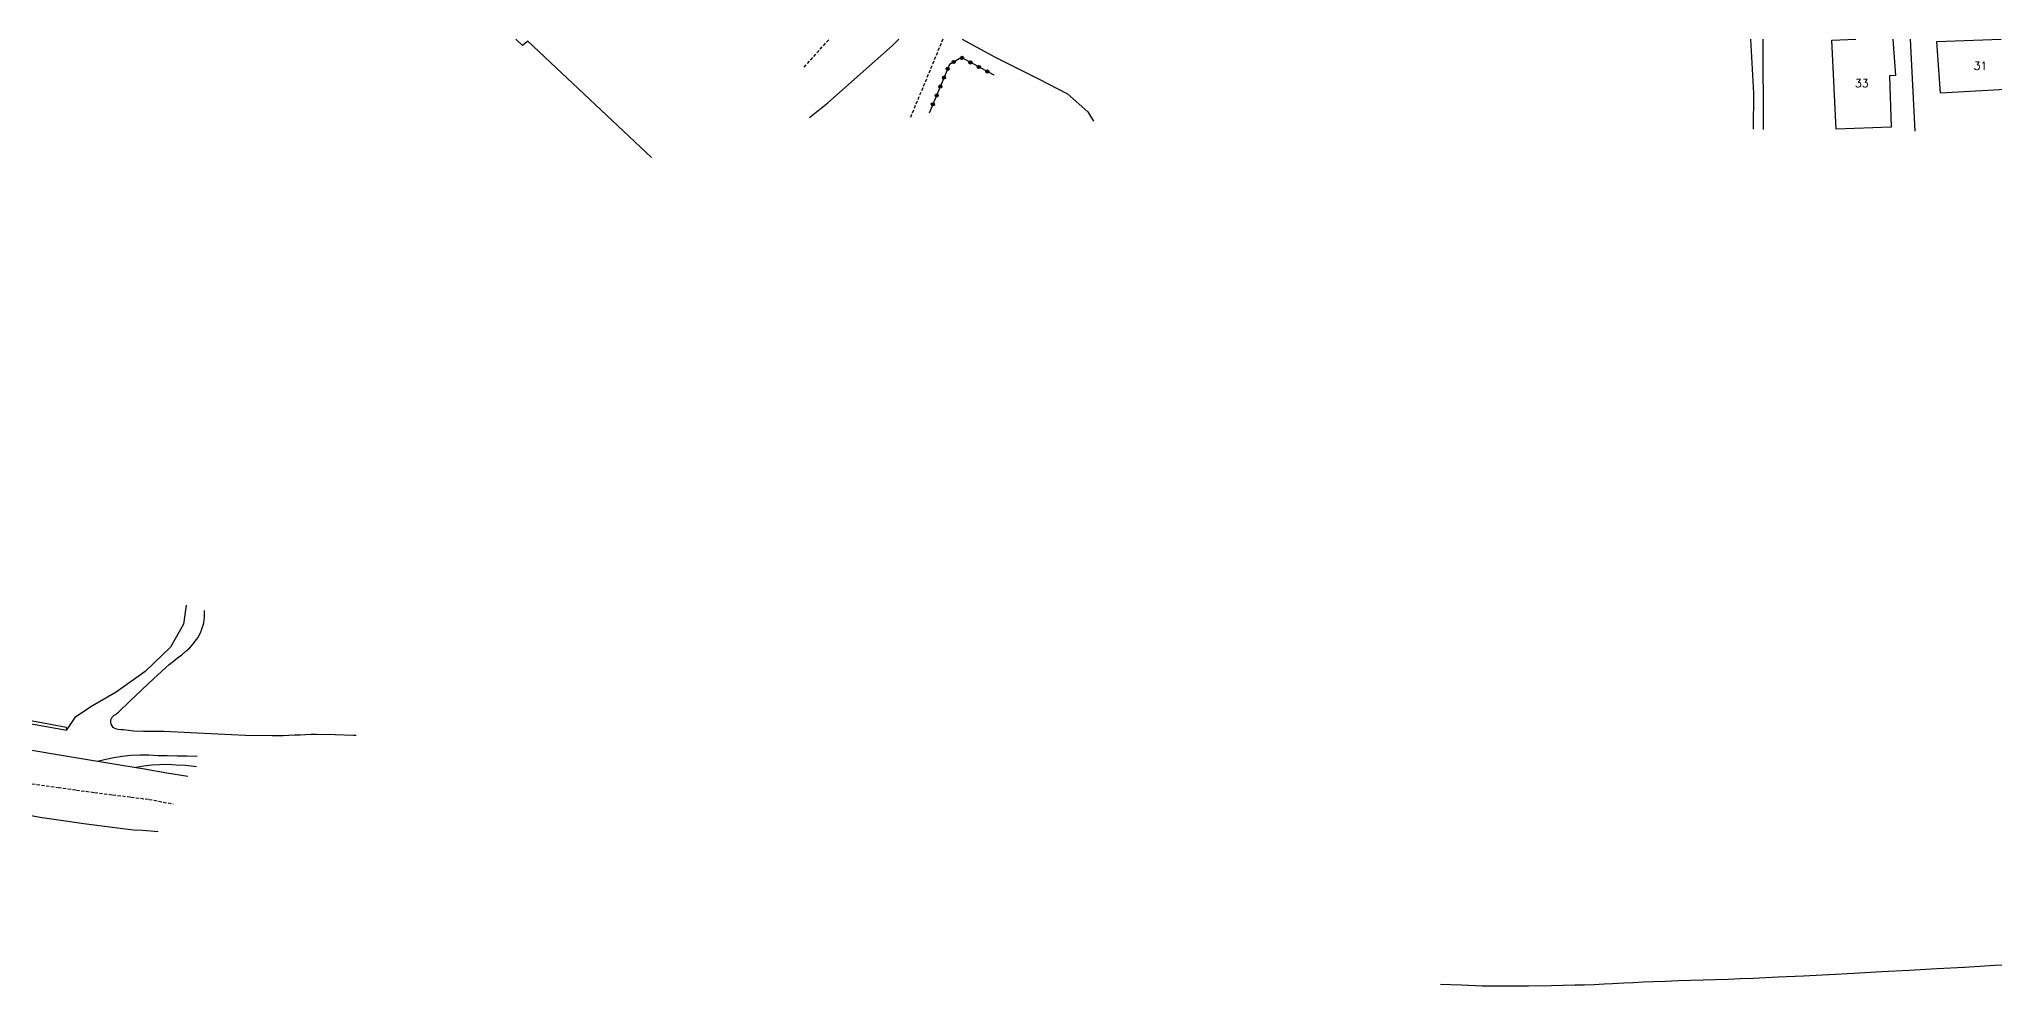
# Model space of a CAD drawing. Header units: millimetres. Extents: x 150997 to 152001, y 151999 to 153001.
# Drawn here: x 151433.1 to 151738.7, y 152852.1 to 153000 of the extents above; entities that cross this region are included whole.
import ezdxf
from ezdxf.enums import TextEntityAlignment as Align

# ---------------------------------------------------------------- set-up
doc = ezdxf.new("R2010")
doc.units = ezdxf.units.MM
doc.linetypes.add('DASHED', pattern=[0.75, 0.5, -0.25])
doc.layers.get('0').update_dxf_attribs({"linetype": 'CONTINUOUS'})
for name, color, linetype in [('W0001', 6, 'DASHED'), ('W0008', 7, 'CONTINUOUS'), ('W0014', 7, 'CONTINUOUS'), ('W0017', 7, 'CONTINUOUS'), ('W0051', 7, 'CONTINUOUS'), ('W0101', 7, 'CONTINUOUS'), ('W0112', 1, 'DASHED'), ('W0211', 2, 'CONTINUOUS'), ('W0300', 7, 'CONTINUOUS'), ('W0323', 7, 'CONTINUOUS'), ('W0330', 7, 'CONTINUOUS'), ('W0402', 7, 'CONTINUOUS'), ('W0991', 7, 'CONTINUOUS')]:
    doc.layers.add(name, color=color, linetype=linetype)
doc.styles.get("Standard").update_dxf_attribs({"font": 'romans.shx', "width": 0.85})

# ---------------------------------------------------------------- blocks, each defined once
blk = doc.blocks.new('t323o')
at = {"color": 0, "linetype": 'Continuous'}
for radius in [0.25, 0.15]:
    blk.add_circle((0, 0), radius, dxfattribs=at)

msp = doc.modelspace()

# ---------------------------------------------------------------- linework, layer by layer
at = {"layer": 'W0001'}
msp.add_lwpolyline([(151426.22, 152884.85), (151431.98, 152883.69), (151436.11, 152883.1), (151438.94, 152882.71), (151441.78, 152882.33), (151444.62, 152881.97), (151447.46, 152881.61), (151450.3, 152881.25), (151454.03, 152880.54)], dxfattribs=at)
at = {"layer": 'W0008'}
for points in [[(151456.34, 152884.83), (151453.07, 152885.37), (151449.56, 152885.97), (151446.05, 152886.56), (151445.1, 152886.72), (151444.16, 152886.87), (151443.21, 152887.03), (151442.26, 152887.18), (151441.31, 152887.33), (151440.36, 152887.49), (151439.41, 152887.64), (151438.47, 152887.8), (151435.69, 152888.27), (151432.91, 152888.74), (151430.13, 152889.22), (151427.46, 152889.73), (151427, 152889.81)], [(151652.06, 152852.39), (151655.33, 152852.28), (151658.56, 152852.13), (151662.17, 152852.12), (151665.79, 152852.14), (151669.41, 152852.18), (151673.02, 152852.26), (151674.55, 152852.3), (151676.08, 152852.36), (151677.61, 152852.43), (151678.93, 152852.5), (151680.68, 152852.59), (151682.21, 152852.66), (151683.74, 152852.74), (151685.27, 152852.8), (151687.22, 152852.88), (151689.17, 152852.94), (151691.12, 152853.01), (151693.07, 152853.07), (151695.02, 152853.13), (151696.98, 152853.19), (151698.93, 152853.26), (151700.88, 152853.34), (151704.82, 152853.52), (151708.77, 152853.71), (151712.71, 152853.91), (151716.65, 152854.12), (151720.97, 152854.35), (151725.3, 152854.58), (151729.62, 152854.82), (151733.94, 152855.06), (151736.29, 152855.2), (151738.64, 152855.34), (151740.99, 152855.48)]]:
    msp.add_lwpolyline(points, dxfattribs=at)
at = {"layer": 'W0014'}
msp.add_lwpolyline([(151425.44, 152879.9), (151429.84, 152879.08), (151433.59, 152878.43), (151436.84, 152877.95), (151440.09, 152877.49), (151443.34, 152877.05), (151446.6, 152876.64), (151447.85, 152876.52), (151449.23, 152876.42), (151450.55, 152876.33), (151451.73, 152876.26)], dxfattribs=at)
at = {"layer": 'W0017'}
for points in [[(151553.47, 152987.74), (151556.32, 152990.06), (151566.43, 152999.03), (151567.41, 153000)], [(151577.33, 153000), (151582.39, 152997.25), (151589.25, 152993.8), (151593.77, 152991.48), (151596.96, 152988.63), (151597.84, 152987.19)], [(151456.1, 152911.57), (151455.68, 152908.64), (151453.65, 152905.05), (151449.7, 152901.21), (151445.17, 152897.99), (151441.43, 152895.87), (151438.67, 152894.04), (151437.73, 152892.62), (151437.45, 152892.17)]]:
    msp.add_lwpolyline(points, dxfattribs=at)
at = {"layer": 'W0051'}
for points in [[(151442.23, 152887.24), (151443.51, 152887.55), (151444.8, 152887.81), (151446.1, 152888), (151447.42, 152888.14), (151448.84, 152888.2), (151450.26, 152888.19), (151451.69, 152888.13), (151453.11, 152888.08), (151454.68, 152888.03), (151456.24, 152888.05), (151457.82, 152887.99)], [(151457.68, 152886.35), (151456.05, 152886.52), (151454.54, 152886.62), (151453.14, 152886.69), (151451.91, 152886.67), (151450.69, 152886.59), (151449.47, 152886.45), (151448.26, 152886.25)]]:
    msp.add_lwpolyline(points, dxfattribs=at)
at = {"layer": 'W0101'}
for points in [[(151528.8, 152981.5), (151509.44, 152999.67), (151508.63, 152999.01), (151507.57, 153000)], [(151713.2, 152999.83), (151716.92, 153000)], [(151722.73, 153000), (151723.15, 152994.31), (151722.18, 152994.28), (151722.45, 152986.25), (151713.87, 152985.95), (151713.2, 152999.83)], [(151729.62, 152999.65), (151739.64, 153000)], [(151742.79, 153000), (151743.11, 152992.28), (151730.18, 152991.56), (151729.62, 152999.65)]]:
    msp.add_lwpolyline(points, dxfattribs=at)
at = {"layer": 'W0112'}
for points in [[(151552.64, 152995.62), (151556.55, 153000)], [(151574.31, 153000), (151569.15, 152987.55)]]:
    msp.add_lwpolyline(points, dxfattribs=at)
at = {"layer": 'W0211'}
msp.add_lwpolyline([(151482.65, 152891.23), (151482.24, 152891.25), (151479.37, 152891.33), (151476.49, 152891.36), (151475.62, 152891.36), (151474.75, 152891.34), (151473.88, 152891.3), (151473.01, 152891.26), (151472.14, 152891.23), (151471.26, 152891.19), (151470.39, 152891.17), (151469.52, 152891.17), (151465.28, 152891.25), (151461.05, 152891.43), (151456.82, 152891.64), (151452.58, 152891.83), (151451.01, 152891.87), (151449.43, 152891.87), (151447.85, 152891.92), (151446.28, 152892.09), (151445.9, 152892.12), (151445.48, 152892.16), (151445.06, 152892.26), (151444.7, 152892.49), (151444.5, 152892.74), (151444.36, 152893.02), (151444.3, 152893.34), (151444.33, 152893.66), (151444.41, 152893.88), (151444.53, 152894.07), (151444.68, 152894.24), (151444.85, 152894.38), (151445.02, 152894.51), (151445.19, 152894.62), (151445.36, 152894.75), (151445.52, 152894.89), (151447.32, 152896.64), (151449.15, 152898.38), (151450.98, 152900.09), (151452.83, 152901.8), (151453.45, 152902.34), (151454.08, 152902.85), (151454.73, 152903.35), (151455.38, 152903.85), (151456.02, 152904.38), (151456.63, 152904.94), (151457.2, 152905.54), (151457.71, 152906.2), (151457.93, 152906.55), (151458.13, 152906.91), (151458.31, 152907.29), (151458.47, 152907.67), (151458.6, 152908.06), (151458.72, 152908.45), (151458.82, 152908.85), (151458.9, 152909.26), (151458.95, 152909.64), (151458.96, 152910.02), (151458.95, 152910.4), (151458.92, 152910.74)], dxfattribs=at)
at = {"layer": 'W0300'}
for points in [[(151702.39, 153000), (151702.49, 152985.89)], [(151725.44, 153000), (151726.17, 152985.6)]]:
    msp.add_lwpolyline(points, dxfattribs=at)
at = {"layer": 'W0323'}
msp.add_lwpolyline([(151582.31, 152994.38), (151577.2, 152997.12), (151575.35, 152996.05), (151572.18, 152988.43)], dxfattribs=at)
at = {"layer": 'W0330'}
msp.add_lwpolyline([(151700.97, 152985.91), (151701, 152991.54), (151700.55, 153000)], dxfattribs=at)
at = {"layer": 'W0402'}
msp.add_lwpolyline([(151426.03, 152894.08), (151437.42, 152892.08), (151437.39, 152892.5), (151426.16, 152894.58)], close=True, dxfattribs=at)

# ---------------------------------------------------------------- block references
at = {"layer": 'W0323'}
for p, rotation in [((151575.99, 152996.43), 210.0209472959734), ((151577.29, 152997.07), 151.7512214549182), ((151578.62, 152996.36), 151.7512214549182), ((151574.48, 152993.97), 247.4057671619247), ((151575.06, 152995.36), 247.4057671619247), ((151579.94, 152995.65), 151.7512214549182), ((151581.26, 152994.94), 151.7512214549182), ((151573.33, 152991.2), 247.4057671619247), ((151573.9, 152992.59), 247.4057671619247), ((151572.75, 152989.82), 247.4057671619247)]:
    msp.add_blockref('t323o', p, dxfattribs=dict(at, rotation=rotation))

# ---------------------------------------------------------------- texts
at = {"layer": 'W0991'}
for s, p in [('31', (151736.42, 152995.84)), ('33', (151717.87, 152993.1))]:
    msp.add_text(s, height=1.25, dxfattribs=at).set_placement(p, align=Align.MIDDLE_CENTER)

doc.saveas('drawing.dxf')
